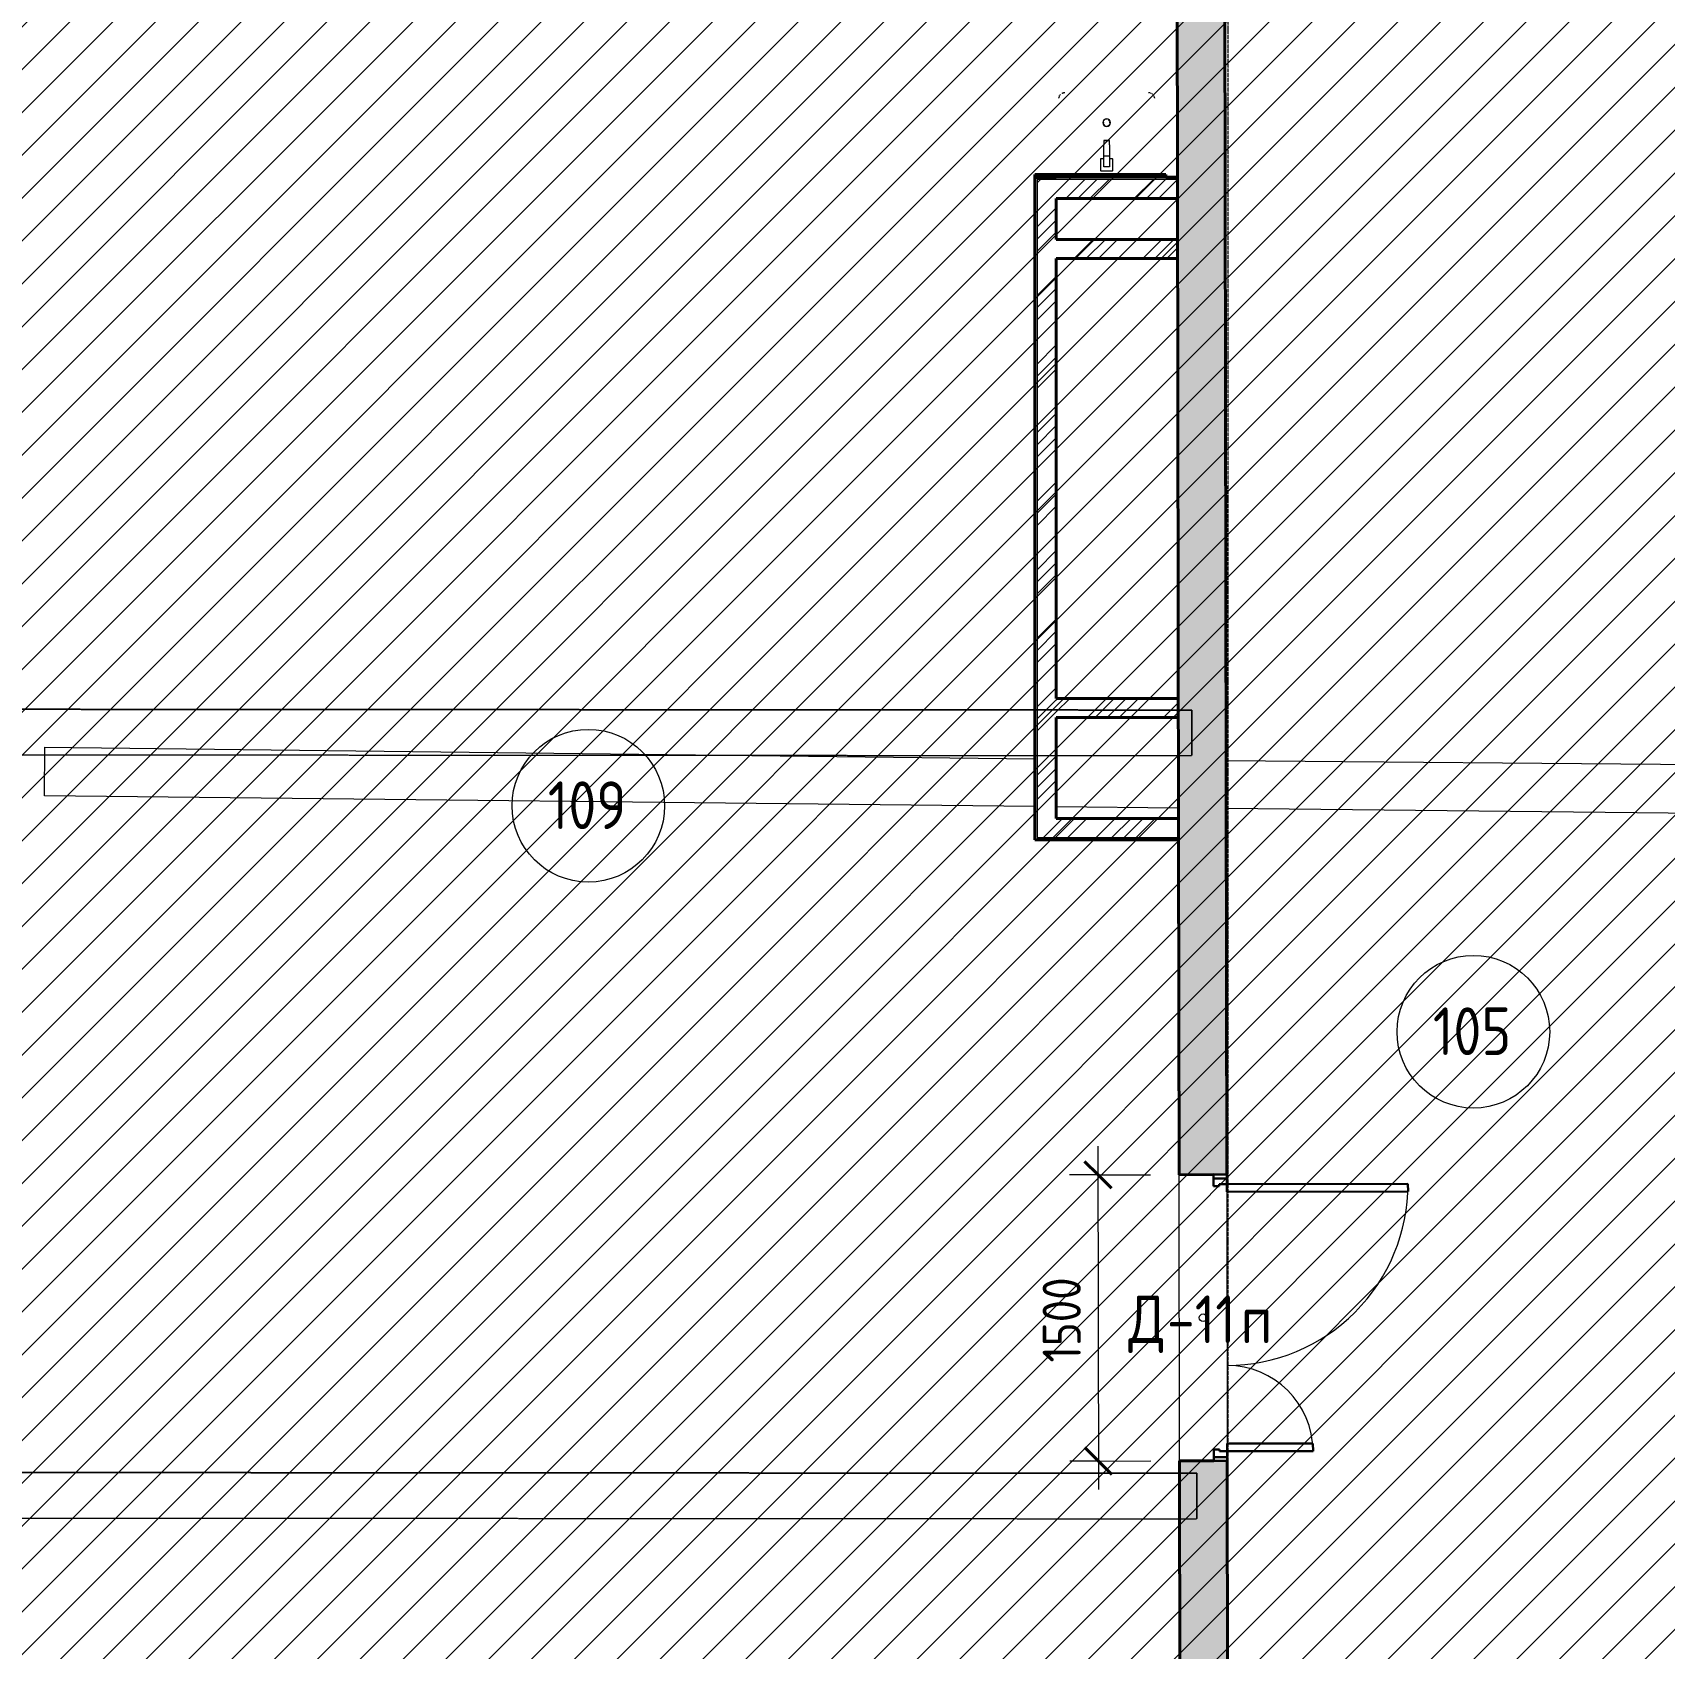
# Model space of a CAD drawing. Header units: millimetres. Extents: x -11886 to 379896, y -8130 to 47743.
# Drawn here: x -5707 to 2846, y 24143 to 32611 of the extents above; entities that cross this region are included whole.
import ezdxf

# ---------------------------------------------------------------- set-up
doc = ezdxf.new("R2010")
doc.units = ezdxf.units.MM
doc.linetypes.add('ADSK_Линия сетки', pattern=[25, 20, -2.5, 0, -2.5])
doc.linetypes.add('ADSK_Сверху', pattern=[4.5, 3, -1.5])
for name, color, linetype, lineweight, true_color in [('Двери', 5, 'Continuous', 18, 0x0000ff), ('Линии', 7, 'Continuous', 9, 0x00a600), ('Сантехника', 5, 'Continuous', 18, 0x0000ff), ('Стены внутренние', 5, 'Continuous', 18, 0x0000ff), ('Стены штриховка', 5, 'Continuous', 18, 0x0000ff)]:
    doc.layers.add(name, color=color, linetype=linetype, lineweight=lineweight, true_color=true_color)
for name, color, linetype, lineweight in [('Каркас', 7, 'Continuous', 18), ('Марки дверей', 7, 'Continuous', 20), ('Марки помещений', 7, 'Continuous', 20), ('Оси', 7, 'Continuous', 9), ('Размеры', 7, 'Continuous', 9), ('Размеры-100', 7, 'Continuous', 9)]:
    doc.layers.add(name, color=color, linetype=linetype, lineweight=lineweight)
doc.styles.add('GOST Common_1', font='GOST_Common.ttf', dxfattribs={"width": 0.9, "height": 200})
doc.styles.add('GOST Common_2', font='GOST_Common.ttf', dxfattribs={"width": 0.9, "height": 250})
doc.dimstyles.new('ADSK_Основной_2_мм_Округление_до_1_мм', dxfattribs={"dimscale": 304.8, "dimtxt": 201.142999, "dimasz": 0.463911, "dimexe": 0.492126, "dimexo": 0.492126, "dimgap": 0.098425, "dimtad": 1, "dimdec": 0, "dimdsep": 46, "dimtxsty": 'GOST Common_1', "dimblk1": 'OBLIQUE', "dimblk2": 'OBLIQUE', "dimsah": 1, "dimcen": 0.09, "dimdle": 0.492126, "dimazin": 2, "dimtfac": 1, "dimtdec": 4, "dimtix": 1, "dimtmove": 0, "dimatfit": 3, "dimfxl": 1, "dimtvp": 1, "dimtolj": 1, "dimtzin": 0, "dimlwd": 20, "dimlwe": 20, "dimarcsym": 2})
pattern_1 = [(45, (0, 0), (-179.6051, 179.6051), []), (45, (63.5, 0), (0, 359.2102), []), (45, (-63.5, 0), (0, 359.2102), [])]

# ---------------------------------------------------------------- blocks, each defined once
blk = doc.blocks.new('ADSK_БалкаЖБ_Прямоугольная - 238_4х457мм-834993-01 План 1-го этажа маркировочный')
at = {"layer": 'Каркас', "color": 253, "linetype": 'ADSK_Сверху', "true_color": 0xaaaaaa}
for p, q in [((-3208.248882, 119.2), (-3208.248882, -119.2)), ((-3208.248882, 119.2), (3208.248882, 119.2)), ((3208.248882, -119.2), (3208.248882, 119.2)), ((-3208.248882, -119.2), (3208.248882, -119.2))]:
    blk.add_line(p, q, dxfattribs=at)
at = {"layer": 'Каркас', "color": 253, "linetype": 'ADSK_Сверху', "true_color": 0xb2b2b2}
for p, q in [((-3208.248882, -119.2), (-3208.248882, 119.2)), ((3208.248882, 119.2), (-3208.248882, 119.2)), ((3208.248882, 119.2), (3208.248882, -119.2)), ((-3208.248882, -119.2), (3208.248882, -119.2))]:
    blk.add_line(p, q, dxfattribs=at)
blk = doc.blocks.new('AC_Дверь_Двупольная - Д-11п 1500х2200h-2039716-01 План 1-го этажа маркировочный')
at = {"layer": 'Двери', "lineweight": 30}
for p, q in [((-700, 1075), (-660, 1075)), ((-700, 125), (-700, 1075)), ((-660, 1075), (-660, 125)), ((700, 575), (660, 575)), ((660, 575), (660, 125)), ((700, 125), (700, 575)), ((-750, 125), (-730, 125)), ((-750, 55), (-750, 125)), ((-730, 125), (-700, 125)), ((-730, 55), (-730, 125)), ((-730, 125), (-730, 55)), ((-660, 125), (-700, 125)), ((-700, 125), (-700, 85)), ((660, 125), (700, 125)), ((730, 125), (700, 125)), ((700, 125), (700, 85)), ((730, 55), (730, 125)), ((750, 125), (730, 125)), ((730, 125), (730, 55)), ((750, 55), (750, 125)), ((-730, 55), (-750, 55)), ((-690, 55), (-730, 55)), ((-700, 85), (-690, 85)), ((-690, 85), (-690, 55)), ((700, 85), (690, 85)), ((690, 85), (690, 55)), ((690, 55), (730, 55)), ((730, 55), (750, 55))]:
    blk.add_line(p, q, dxfattribs=at)
at = {"layer": 'Двери'}
for centre, radius, start, end in [((-700, 125), 950, 360, 90), ((700, 125), 450, 90, 180)]:
    blk.add_arc(centre, radius, start, end, dxfattribs=at)
blk = doc.blocks.new('Parametric_Porcelain_bathroom_sink_20774 - 500х430мм-2098798-01 План 1-го этажа маркировочный')
at = {"layer": 'Сантехника'}
for p, q in [((-114.1, 380.6), (-113.2, 381.4)), ((368.1, 376.6), (368.9, 375.7)), ((110, 136.6), (140, 136.6)), ((110, 136.6), (110, 113.6)), ((140, 136.6), (110, 136.6)), ((110, 54), (110, 113.6)), ((140, 113.6), (140, 136.6)), ((140, 113.6), (140, 54)), ((93.2, 38.7), (93.2, -20.9)), ((110, 40.6), (95.1, 40.6)), ((110, 19), (110, 54)), ((140, 54), (110, 54)), ((110, -1), (110, 19)), ((140, 54), (140, 19)), ((154.6, 40.6), (140, 40.6)), ((140, 19), (140, -1)), ((156.5, -20.9), (156.5, 38.7)), ((94.7, -22.4), (155, -22.4)), ((140, -1), (110, -1))]:
    blk.add_line(p, q, dxfattribs=at)
at = {"layer": 'Сантехника', "flags": 128}
for points in [[(-125, 357.5), (-125, 358.7), (-124.9, 359.9), (-124.8, 361.1), (-124.6, 362.3), (-124.4, 363.5), (-124.1, 364.6)], [(-123.5, 366.9), (-123.1, 368.1), (-122.6, 369.2), (-122.1, 370.3), (-121.6, 371.4)], [(-120.4, 373.4), (-119.8, 374.4), (-119.1, 375.4), (-118.3, 376.4), (-117.6, 377.3)], [(-108.1, 384.5), (-107, 385), (-105.9, 385.5), (-104.7, 385.9)], [(-102.4, 386.6), (-101.3, 386.8), (-100.1, 387.1), (-98.9, 387.2), (-97.7, 387.4), (-96.5, 387.5), (-95.3, 387.5), (-95, 387.5)], [(345, 387.5), (346.2, 387.5), (347.4, 387.4), (348.6, 387.3), (349.8, 387.1), (351, 386.9), (352.1, 386.6)], [(354.4, 386), (355.6, 385.6), (356.7, 385.1), (357.8, 384.6), (358.9, 384.1)], [(360.9, 382.9), (361.9, 382.3), (362.9, 381.6), (363.9, 380.8), (364.8, 380.1)], [(372, 370.6), (372.5, 369.5), (373, 368.4), (373.4, 367.2)], [(374.1, 364.9), (374.3, 363.8), (374.6, 362.6), (374.7, 361.4), (374.9, 360.2), (375, 359), (375, 357.8), (375, 357.5)]]:
    blk.add_lwpolyline(points, dxfattribs=at)
at = {"layer": 'Сантехника'}
for centre, radius, start, end in [((125, 230), 20, 0, 180), ((125, 230), 20, 180, 360), ((125, 230), 18.2, 165.15778, 180), ((125, 230), 18.2, 180, 191.34075), ((125, 230), 16.3, 175.36727, 180), ((125, 230), 16.3, 175.36727, 180), ((125, 230), 16.3, 180, 198.62064), ((125, 230), 16.3, 180, 198.62064), ((125, 230), 18.2, 208.98332, 219.73377), ((125, 230), 18.2, 95.84531, 146.66266), ((125, 230), 16.3, 216.87489, 225), ((125, 230), 16.3, 216.87489, 225), ((125, 230), 18.2, 225, 229.4056), ((125, 230), 18.2, 232.75928, 242.71908), ((125, 230), 18.2, 265.13096, 274.18327), ((125, 230), 18.2, 85.13096, 94.18327), ((125, 230), 18.2, 275.84531, 326.66266), ((125, 230), 18.2, 52.75928, 62.71908), ((125, 230), 16.3, 36.87489, 45), ((125, 230), 16.3, 36.87489, 45), ((125, 230), 18.2, 45, 49.4056), ((125, 230), 18.2, 28.98332, 39.73377), ((125, 230), 16.3, 0, 18.62064), ((125, 230), 16.3, 0, 18.62064), ((125, 230), 16.3, 355.36727, 360), ((125, 230), 16.3, 355.36727, 360), ((125, 230), 18.2, 345.15778, 360), ((125, 230), 18.2, 0, 11.34075), ((95.1, 38.7), 1.87, 90, 180), ((95.1, 38.7), 1.87, 120, 150), ((95.1, 38.7), 1.87, 120, 150), ((95.1, 38.7), 1.87, 120, 150), ((154.6, 38.7), 1.87, 0, 90), ((154.6, 38.7), 1.87, 30, 60), ((154.6, 38.7), 1.87, 30, 60), ((154.6, 38.7), 1.87, 30, 60), ((94.7, -20.9), 1.49, 180, 270), ((155, -20.9), 1.49, 270, 360)]:
    blk.add_arc(centre, radius, start, end, dxfattribs=at)
blk = doc.blocks.new('ADSK_Марка_Помещение_ОдноЗначение - Номер-247393-01 План 1-го этажа маркировочный')
at = {"layer": 'Марки помещений'}
blk.add_circle((0, 0), 4, dxfattribs=at)
blk = doc.blocks.new('ADSK_Марка_Дверь - Марка типа и комментарии-2020407-01 План 1-го этажа маркировочный')
at = {"layer": 'Марки дверей', "lineweight": 9}
blk.add_circle((0, 0), 0.2, dxfattribs=at)
blk = doc.blocks.new('DIMBLOCK25-01 План 1-го этажа маркировочный')
at = {"layer": 'Размеры-100', "lineweight": 20, "transparency": 16777216}
for p, q in [((-122.7, 26774.6), (-119.9, 24974.6)), ((-122.5, 26624.6), (-272.5, 26624.3)), ((-122.5, 26624.6), (152.2, 26625)), ((-120.2, 25124.6), (-270.2, 25124.3)), ((-120.2, 25124.6), (154.5, 25125))]:
    blk.add_line(p, q, dxfattribs=at)
at = {"layer": 'Размеры-100', "lineweight": 40, "transparency": 16777216}
for p, q in [((-122.5, 26624.6), (-193.3, 26695.2)), ((-122.5, 26624.6), (-51.6, 26554)), ((-120.2, 25124.6), (-191, 25195.2)), ((-120.2, 25124.6), (-49.3, 25054))]:
    blk.add_line(p, q, dxfattribs=at)
at = {"layer": 'Размеры-100', "color": 0, "lineweight": 20, "transparency": 16777216, "insert": (-412.7, 25641), "char_height": 200, "width": 560.473, "attachment_point": 1, "rotation": 90, "line_spacing_factor": 1.022761, "style": 'GOST Common_1'}
blk.add_mtext('1500', dxfattribs=at)
blk = doc.blocks.new('_Oblique')
at = {"color": 0, "linetype": 'ByBlock', "lineweight": -2}
blk.add_line((-0.5, -0.5), (0.5, 0.5), dxfattribs=at)

msp = doc.modelspace()

# ---------------------------------------------------------------- hatches: boundary and pattern name
at = {"lineweight": 13, "true_color": 0x636466, "transparency": 33554559}
h = msp.add_hatch(dxfattribs=at)
h.set_pattern_fill('ANSI31', color=251, scale=50)
h.set_pattern_definition([(45, (0, 84876.59), (-112.2532, 112.2532), [])])
h.paths.add_polyline_path([(3943.5, 43728.87), (-6278.75, 43728.87), (-6141.04, 8529.25), (771.13, 8529.25), (771.13, 12571.22), (3385.22, 12571.22), (3381.63, 13081.22), (3330.09, 20918.63), (3943.5, 20918.63)])
at = {"layer": 'Стены внутренние', "true_color": 0xc0c0c0}
h = msp.add_hatch(color=9, dxfattribs=at)
h.paths.add_polyline_path([(559.91, 20920.99), (559.06, 22167.83), (309.06, 22167.45), (310.98, 20920.99), (559.06, 20920.99)])
h.paths.add_polyline_path([(306.97, 23528.58), (556.97, 23528.96), (554.51, 25125.6), (304.51, 25125.22), (306.94, 23546.79)])
h.paths.add_polyline_path([(302.2, 26625.22), (552.2, 26625.6), (539.9, 34625.56), (289.9, 34625.17), (301.47, 27100.05)])
h.paths.add_polyline_path([(288.16, 35755.17), (538.16, 35755.56), (536.58, 36781.87), (286.58, 36781.87), (287.99, 35864.5)])
at = {"layer": 'Стены внутренние', "lineweight": 9}
h = msp.add_hatch(dxfattribs=at)
h.set_pattern_fill('FP_1', color=256, style=0, pattern_type=2)
h.set_pattern_definition([(45, (0, 0), (-70.71068, 70.71068), [])])
h.paths.add_polyline_path([(-341.09, 31851.59), (232.9, 31851.59), (232.9, 31857.59), (-453.09, 31857.59), (-453.09, 31851.59), (-346.4, 31851.59)])
h = msp.add_hatch(dxfattribs=at)
h.set_pattern_fill('FP_3', color=256, style=0, pattern_type=2)
h.set_pattern_definition(pattern_1)
h.paths.add_polyline_path([(-441.09, 28491.79), (-341.09, 28491.79), (-341.09, 31841.59), (-441.09, 31841.59), (-441.09, 28544.03)])
h = msp.add_hatch(dxfattribs=at)
h.set_pattern_fill('FP_3', color=256, style=0, pattern_type=2)
h.set_pattern_definition(pattern_1)
h.paths.add_polyline_path([(289.9, 31741.59), (294.33, 31741.59), (294.18, 31841.59), (-341.09, 31841.59), (-341.09, 31741.59), (157.21, 31741.59)])
h = msp.add_hatch(dxfattribs=at)
h.set_pattern_fill('FP_3', color=256, style=0, pattern_type=2)
h.set_pattern_definition(pattern_1)
h.paths.add_polyline_path([(294.82, 31426.75), (294.66, 31526.75), (-341.09, 31526.75), (-341.09, 31426.75), (289.9, 31426.75)])
h = msp.add_hatch(dxfattribs=at)
h.set_pattern_fill('FP_3', color=256, style=0, pattern_type=2)
h.set_pattern_definition(pattern_1)
h.paths.add_polyline_path([(298.52, 29021.59), (298.36, 29121.59), (-341.09, 29121.59), (-341.09, 29021.59), (289.9, 29021.59)])
h = msp.add_hatch(dxfattribs=at)
h.set_pattern_fill('FP_3', color=256, style=0, pattern_type=2)
h.set_pattern_definition(pattern_1)
h.paths.add_polyline_path([(289.9, 28391.79), (299.49, 28391.79), (299.33, 28491.79), (-441.09, 28491.79), (-441.09, 28391.79), (-39.14, 28391.79)])

# ---------------------------------------------------------------- linework, layer by layer
at = {"layer": 'Линии', "color": 8, "lineweight": 18, "true_color": 0x808080}
for p, q in [((-5644.64, 28610.43), (-5641.91, 28865.41)), ((-5641.91, 28865.41), (-453.09, 28805.49)), ((3298.69, 28770.62), (548.87, 28793.95)), ((-453.09, 28554.77), (-5644.64, 28610.43)), ((299.25, 28546.71), (-341.09, 28553.57)), ((3295.95, 28514.58), (549.25, 28544.03))]:
    msp.add_line(p, q, dxfattribs=at)
at = {"layer": 'Оси', "linetype": 'ADSK_Линия сетки'}
msp.add_line((559.91, -7330.38), (559.91, 44421.85), dxfattribs=at)
at = {"layer": 'Стены внутренние', "color": 18, "lineweight": 40, "true_color": 0x000000}
for p, q in [((552.2, 26625.6), (539.9, 34625.56)), ((291.35, 33677.29), (294.16, 31853.59)), ((232.9, 31866.59), (-453.09, 31866.59)), ((-453.09, 31866.59), (-453.09, 28379.79)), ((-341.09, 31853.59), (-453.09, 31853.59)), ((-453.09, 31851.59), (-341.09, 31851.59)), ((-341.09, 31851.59), (-341.09, 31853.59)), ((232.9, 31853.59), (232.9, 31866.59)), ((294.16, 31853.59), (232.9, 31853.59)), ((294.16, 31851.59), (299.5, 28381.79)), ((-341.09, 31526.75), (-341.09, 31741.59)), ((-341.09, 31741.59), (294.33, 31741.59)), ((294.66, 31526.75), (-341.09, 31526.75)), ((-341.09, 29121.59), (-341.09, 31426.75)), ((-341.09, 31426.75), (294.82, 31426.75)), ((298.36, 29121.59), (-341.09, 29121.59)), ((-341.09, 29021.59), (298.52, 29021.59)), ((-341.09, 28491.79), (-341.09, 29021.59)), ((299.33, 28491.79), (-341.09, 28491.79)), ((-453.09, 28379.79), (299.5, 28379.79)), ((299.5, 28379.79), (302.2, 26625.22)), ((302.2, 26625.22), (482.2, 26625.49)), ((484.51, 25125.49), (304.51, 25125.22)), ((304.51, 25125.22), (310.5, 21232.99)), ((560.98, 20920.99), (554.51, 25125.6))]:
    msp.add_line(p, q, dxfattribs=at)
at = {"layer": 'Стены внутренние', "color": 18, "linetype": 'ADSK_Сверху', "true_color": 0x000000}
msp.add_line((-341.09, 29189.99), (-341.09, 29916.6), dxfattribs=at)
at = {"layer": 'Стены внутренние', "color": 18, "true_color": 0x000000}
for p, q in [((304.51, 25125.22), (302.2, 26625.22)), ((552.34, 26535.6), (554.37, 25215.6))]:
    msp.add_line(p, q, dxfattribs=at)
at = {"layer": 'Стены штриховка'}
for p, q in [((232.9, 31857.59), (-453.09, 31857.59)), ((-451.09, 31853.59), (-451.09, 28379.79)), ((-441.09, 31851.59), (-441.09, 31853.59)), ((-441.09, 31841.59), (-441.09, 28391.79)), ((294.18, 31841.59), (-441.09, 31841.59)), ((-341.09, 31851.59), (294.16, 31851.59)), ((232.9, 31853.59), (232.9, 31851.59)), ((294.16, 31851.59), (294.16, 31853.59)), ((-451.09, 28391.79), (-453.09, 28391.79)), ((-453.09, 28381.79), (299.5, 28381.79)), ((-441.09, 28391.79), (299.49, 28391.79)), ((299.5, 28379.79), (299.5, 28381.79))]:
    msp.add_line(p, q, dxfattribs=at)

# ---------------------------------------------------------------- block references
at = {"layer": 'Двери', "rotation": 270.0881417659776}
msp.add_blockref('AC_Дверь_Двупольная - Д-11п 1500х2200h-2039716-01 План 1-го этажа маркировочный', (428.36, 25875.41), dxfattribs=at)
at = {"layer": 'Каркас', "color": 253, "linetype": 'ADSK_Сверху', "true_color": 0xaaaaaa, "rotation": 359.9617034985983}
for p in [(-2838.86, 28943.22), (-2813.14, 24943.2)]:
    msp.add_blockref('ADSK_БалкаЖБ_Прямоугольная - 238_4х457мм-834993-01 План 1-го этажа маркировочный', p, dxfattribs=at)
at = {"layer": 'Марки дверей', "xscale": 99.99999999999993, "yscale": 99.99999999999993, "zscale": 99.99999999999993}
msp.add_blockref('ADSK_Марка_Дверь - Марка типа и комментарии-2020407-01 План 1-го этажа маркировочный', (428.36, 25875.41), dxfattribs=at)
at = {"layer": 'Марки помещений', "xscale": 99.99999999999993, "yscale": 99.99999999999993, "zscale": 99.99999999999993}
for p in [(-2794.01, 28558.86), (1845.1, 27374.45)]:
    msp.add_blockref('ADSK_Марка_Помещение_ОдноЗначение - Номер-247393-01 План 1-го этажа маркировочный', p, dxfattribs=at)
at = {"layer": 'Сантехника'}
msp.add_blockref('Parametric_Porcelain_bathroom_sink_20774 - 500х430мм-2098798-01 План 1-го этажа маркировочный', (-202.1, 31909.09), dxfattribs=at)

# ---------------------------------------------------------------- texts
at = {"layer": 'Марки дверей', "lineweight": 9, "char_height": 250, "attachment_point": 1, "style": 'GOST Common_2'}
for s, insert, width in [('\\fGOST Common|b0|i0|c204|p34|;\\W.9;Д', (36.23, 25992.42), 245.3164), ('-11', (238.63, 25992.42), 468.9872), ('\\fGOST Common|b0|i0|c204|p34|;\\W.9;п', (625.59, 25992.42), 194.8101)]:
    msp.add_mtext(s, dxfattribs=dict(at, insert=insert, width=width))
at = {"layer": 'Марки помещений', "lineweight": 9, "char_height": 250, "width": 526.7087, "attachment_point": 1, "style": 'GOST Common_2'}
for s, insert in [('109', (-3006.42, 28686.58)), ('105', (1632.69, 27502.18))]:
    msp.add_mtext(s, dxfattribs=dict(at, insert=insert))

# ---------------------------------------------------------------- dimensions: what is measured, and where the dimension line sits
at = {"layer": 'Размеры', "lineweight": 20}
dim = msp.add_linear_dim(base=(-120.15, 25124.56), p1=(302.2, 26625.22), p2=(304.51, 25125.22), angle=270.088142, dimstyle='ADSK_Основной_2_мм_Округление_до_1_мм', override={"dimpost": '<>', "dimfxl": 1500}, dxfattribs=at)
dim.commit()
dim.dimension.update_dxf_attribs({"geometry": 'DIMBLOCK25-01 План 1-го этажа маркировочный', "text_midpoint": (8.7, 25874.76)})

doc.saveas('drawing.dxf')
